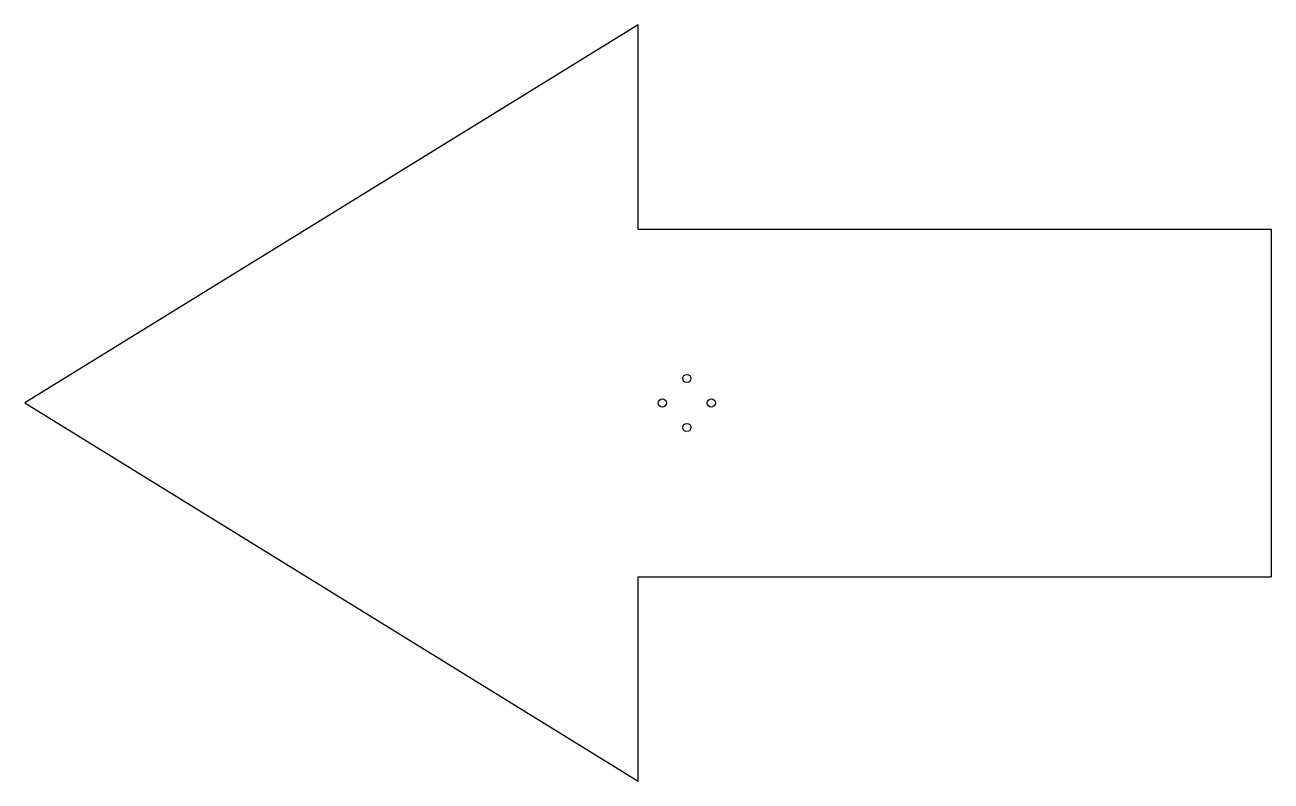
# Model space of a CAD drawing. Extents: x -260 to 350, y 865 to 1235.
import ezdxf

# ---------------------------------------------------------------- set-up
doc = ezdxf.new("R2010")
doc.units = 0
doc.layers.add('VISIBLE', color=7, linetype='CONTINUOUS')

msp = doc.modelspace()

# ---------------------------------------------------------------- linework, layer by layer
at = {"layer": 'VISIBLE'}
for p, q in [((39.95, 1234.98), (-260, 1049.98)), ((39.95, 1134.98), (39.95, 1234.98)), ((39.95, 1134.98), (349.6, 1134.98)), ((349.6, 1134.98), (349.6, 964.98)), ((-260, 1049.98), (39.95, 864.98)), ((39.95, 864.98), (39.95, 964.98)), ((39.95, 964.98), (349.6, 964.98))]:
    msp.add_line(p, q, dxfattribs=at)
for centre in [(63.81, 1061.98), (51.81, 1049.98), (75.81, 1049.98), (63.81, 1037.98)]:
    msp.add_circle(centre, 2, dxfattribs=at)

doc.saveas('drawing.dxf')
